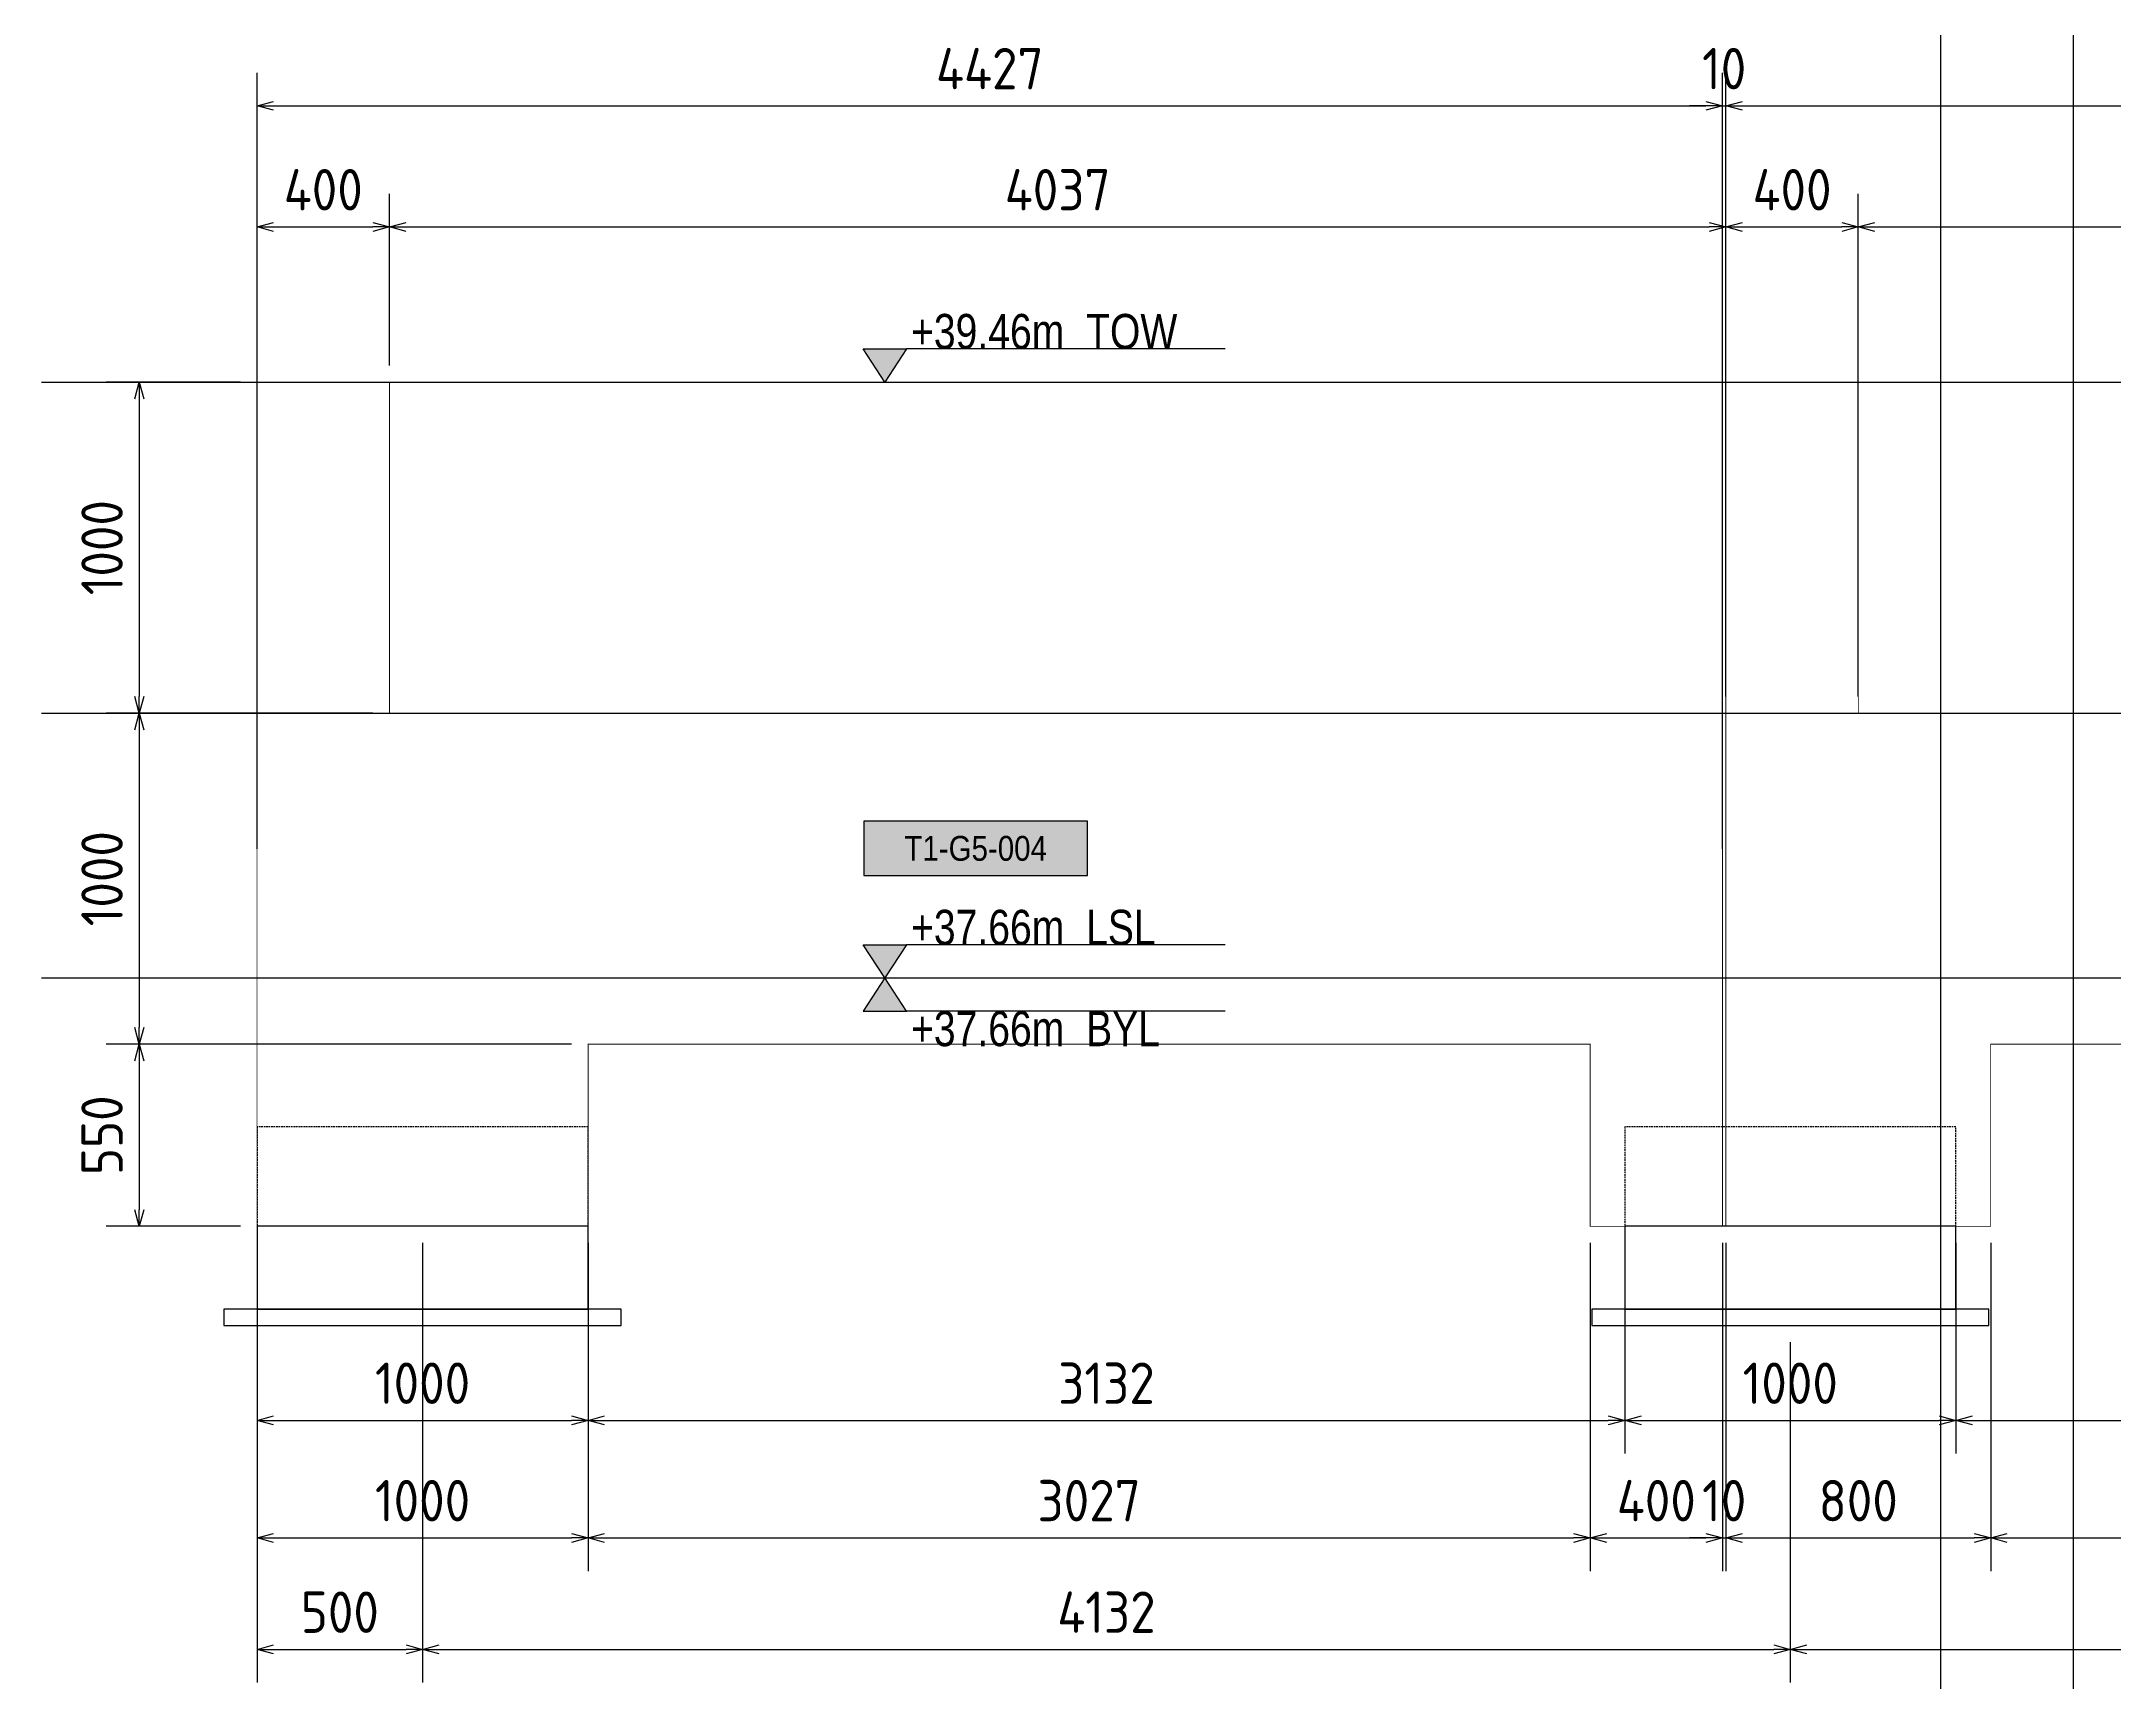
# Model space of a CAD drawing. Header units: centimetres. Extents: x -6122352 to 4157695, y -1694241 to 1947892.
# Drawn here: x 3301157 to 3307420, y 105240 to 110198 of the extents above; entities that cross this region are included whole.
import ezdxf
from ezdxf.enums import TextEntityAlignment as Align

# ---------------------------------------------------------------- set-up
doc = ezdxf.new("R2010")
doc.units = ezdxf.units.CM
doc.header["$MEASUREMENT"] = 0
doc.header["$PDMODE"] = 66
doc.header["$PDSIZE"] = 100
doc.linetypes.add('23585-XR-AR-END-SETTING OUT PLAN$0$HIDDEN', pattern=[0.375, 0.25, -0.125])
doc.linetypes.add('DASHED2', pattern=[0.375, 0.25, -0.125])
for name, color, linetype in [('@MI-TYPE-01', 30, 'Continuous'), ('JML-Dimension', 1, 'Continuous'), ('PANEL-TAGS', 7, 'Continuous'), ('SECTION', 130, 'Continuous')]:
    doc.layers.add(name, color=color, linetype=linetype)
doc.styles.add('PANELTAG_STYLE', font='arial.ttf')
doc.styles.add('Schueco-BEMSTIL', font='isocpeur.ttf', dxfattribs={"width": 0.9})
doc.styles.add('txt-Pisa-std', font='arial.ttf', dxfattribs={"width": 0.8})
doc.dimstyles.new('MI- JWC-TXT-2.5 MM', dxfattribs={"dimscale": 1.5, "dimtxt": 2.5, "dimasz": 1, "dimexe": 2, "dimexo": 1, "dimgap": 1, "dimtad": 1, "dimdec": 0, "dimdsep": 46, "dimtxsty": 'Schueco-BEMSTIL', "dimblk": 'OPEN30', "dimcen": 0, "dimdle": 2, "dimclrd": 140, "dimclre": 8, "dimclrt": 40, "dimadec": 0, "dimazin": 2, "dimtfac": 1, "dimtdec": 0, "dimtix": 1, "dimtmove": 2, "dimatfit": 3, "dimldrblk": 'OPEN', "dimfxl": 2, "dimlwd": -1, "dimlwe": -1, "dimarcsym": 0})

# ---------------------------------------------------------------- blocks, each defined once
blk = doc.blocks.new('_Open30')
at = {"color": 0, "linetype": 'ByBlock', "lineweight": -2}
for p, q in [((-1, 0.27), (0, 0)), ((0, 0), (-1, -0.27)), ((0, 0), (-1, 0))]:
    blk.add_line(p, q, dxfattribs=at)
blk = doc.blocks.new('*D3594')
at = {"layer": '@MI-TYPE-01', "color": 8, "transparency": 16777216}
for p, q in [((3301808.6, 107758.4), (3301808.6, 110103)), ((3306235.6, 107758.4), (3306235.6, 110103))]:
    blk.add_line(p, q, dxfattribs=at)
at = {"layer": '@MI-TYPE-01', "color": 140, "transparency": 16777216}
blk.add_line((3301858.6, 110003), (3306185.6, 110003), dxfattribs=at)
at = {"layer": 'Defpoints', "color": 0, "transparency": 16777216}
for p in [(3306235.6, 110003), (3301808.6, 107708.4), (3306235.6, 107708.4)]:
    blk.add_point(p, dxfattribs=at)
at = {"layer": '@MI-TYPE-01', "color": 140, "transparency": 16777216, "xscale": 50, "yscale": 50, "zscale": 50, "rotation": 180}
blk.add_blockref('_Open30', (3301808.6, 110003), dxfattribs=at)
at = {"layer": '@MI-TYPE-01', "color": 140, "transparency": 16777216, "xscale": 50, "yscale": 50, "zscale": 50}
blk.add_blockref('_Open30', (3306235.6, 110003), dxfattribs=at)
at = {"layer": '@MI-TYPE-01', "color": 40, "transparency": 16777216, "insert": (3304022.1, 110115.5), "char_height": 125, "attachment_point": 5, "style": 'Schueco-BEMSTIL'}
blk.add_mtext('4427', dxfattribs=at)
blk = doc.blocks.new('_Open')
at = {"color": 0, "linetype": 'ByBlock', "lineweight": -2}
for p, q in [((-1, 0.2), (0, 0)), ((-1, -0.2), (0, 0)), ((0, 0), (-1, 0))]:
    blk.add_line(p, q, dxfattribs=at)
blk = doc.blocks.new('*D3595')
at = {"layer": '@MI-TYPE-01', "color": 8, "transparency": 16777216}
for p, q in [((3306245.6, 109218.4), (3306245.6, 110103)), ((3310672.6, 106668.4), (3310672.6, 110103))]:
    blk.add_line(p, q, dxfattribs=at)
at = {"layer": '@MI-TYPE-01', "color": 140, "transparency": 16777216}
blk.add_line((3306295.6, 110003), (3310622.6, 110003), dxfattribs=at)
at = {"layer": 'Defpoints', "color": 0, "transparency": 16777216}
for p in [(3310672.6, 110003), (3306245.6, 109168.4), (3310672.6, 106618.4)]:
    blk.add_point(p, dxfattribs=at)
at = {"layer": '@MI-TYPE-01', "color": 140, "transparency": 16777216, "xscale": 50, "yscale": 50, "zscale": 50, "rotation": 180}
blk.add_blockref('_Open30', (3306245.6, 110003), dxfattribs=at)
at = {"layer": '@MI-TYPE-01', "color": 140, "transparency": 16777216, "xscale": 50, "yscale": 50, "zscale": 50}
blk.add_blockref('_Open30', (3310672.6, 110003), dxfattribs=at)
at = {"layer": '@MI-TYPE-01', "color": 40, "transparency": 16777216, "insert": (3308659.1, 110115.5), "char_height": 125, "attachment_point": 5, "style": 'Schueco-BEMSTIL'}
blk.add_mtext('4427', dxfattribs=at)
blk = doc.blocks.new('*D3598')
at = {"layer": '@MI-TYPE-01', "color": 8, "transparency": 16777216}
for p, q in [((3301808.6, 109218.4), (3301808.6, 109737.2)), ((3302208.6, 109218.4), (3302208.6, 109737.2))]:
    blk.add_line(p, q, dxfattribs=at)
at = {"layer": '@MI-TYPE-01', "color": 140, "transparency": 16777216}
blk.add_line((3301858.6, 109637.2), (3302158.6, 109637.2), dxfattribs=at)
at = {"layer": 'Defpoints', "color": 0, "transparency": 16777216}
for p in [(3302208.6, 109637.2), (3301808.6, 109168.4), (3302208.6, 109168.4)]:
    blk.add_point(p, dxfattribs=at)
at = {"layer": '@MI-TYPE-01', "color": 140, "transparency": 16777216, "xscale": 50, "yscale": 50, "zscale": 50, "rotation": 180}
blk.add_blockref('_Open30', (3301808.6, 109637.2), dxfattribs=at)
at = {"layer": '@MI-TYPE-01', "color": 140, "transparency": 16777216, "xscale": 50, "yscale": 50, "zscale": 50}
blk.add_blockref('_Open30', (3302208.6, 109637.2), dxfattribs=at)
at = {"layer": '@MI-TYPE-01', "color": 40, "transparency": 16777216, "insert": (3302008.6, 109749.7), "char_height": 125, "attachment_point": 5, "style": 'Schueco-BEMSTIL'}
blk.add_mtext('400', dxfattribs=at)
blk = doc.blocks.new('*D3599')
at = {"layer": '@MI-TYPE-01', "color": 8, "transparency": 16777216}
for p, q in [((3302208.6, 109218.4), (3302208.6, 109737.2)), ((3306245.6, 108218.4), (3306245.6, 109737.2))]:
    blk.add_line(p, q, dxfattribs=at)
at = {"layer": '@MI-TYPE-01', "color": 140, "transparency": 16777216}
blk.add_line((3302258.6, 109637.2), (3306195.6, 109637.2), dxfattribs=at)
at = {"layer": 'Defpoints', "color": 0, "transparency": 16777216}
for p in [(3306245.6, 109637.2), (3302208.6, 109168.4), (3306245.6, 108168.4)]:
    blk.add_point(p, dxfattribs=at)
at = {"layer": '@MI-TYPE-01', "color": 140, "transparency": 16777216, "xscale": 50, "yscale": 50, "zscale": 50, "rotation": 180}
blk.add_blockref('_Open30', (3302208.6, 109637.2), dxfattribs=at)
at = {"layer": '@MI-TYPE-01', "color": 140, "transparency": 16777216, "xscale": 50, "yscale": 50, "zscale": 50}
blk.add_blockref('_Open30', (3306245.6, 109637.2), dxfattribs=at)
at = {"layer": '@MI-TYPE-01', "color": 40, "transparency": 16777216, "insert": (3304227.1, 109749.7), "char_height": 125, "attachment_point": 5, "style": 'Schueco-BEMSTIL'}
blk.add_mtext('4037', dxfattribs=at)
blk = doc.blocks.new('*D3600')
at = {"layer": '@MI-TYPE-01', "color": 8, "transparency": 16777216}
for p, q in [((3306245.6, 109218.4), (3306245.6, 109737.2)), ((3306645.6, 108218.4), (3306645.6, 109737.2))]:
    blk.add_line(p, q, dxfattribs=at)
at = {"layer": '@MI-TYPE-01', "color": 140, "transparency": 16777216}
blk.add_line((3306295.6, 109637.2), (3306595.6, 109637.2), dxfattribs=at)
at = {"layer": 'Defpoints', "color": 0, "transparency": 16777216}
for p in [(3306645.6, 109637.2), (3306245.6, 109168.4), (3306645.6, 108168.4)]:
    blk.add_point(p, dxfattribs=at)
at = {"layer": '@MI-TYPE-01', "color": 140, "transparency": 16777216, "xscale": 50, "yscale": 50, "zscale": 50, "rotation": 180}
blk.add_blockref('_Open30', (3306245.6, 109637.2), dxfattribs=at)
at = {"layer": '@MI-TYPE-01', "color": 140, "transparency": 16777216, "xscale": 50, "yscale": 50, "zscale": 50}
blk.add_blockref('_Open30', (3306645.6, 109637.2), dxfattribs=at)
at = {"layer": '@MI-TYPE-01', "color": 40, "transparency": 16777216, "insert": (3306445.6, 109749.7), "char_height": 125, "attachment_point": 5, "style": 'Schueco-BEMSTIL'}
blk.add_mtext('400', dxfattribs=at)
blk = doc.blocks.new('*D3601')
at = {"layer": '@MI-TYPE-01', "color": 8, "transparency": 16777216}
for p, q in [((3306645.6, 108218.4), (3306645.6, 109737.2)), ((3310682.6, 108230.3), (3310682.6, 109737.2))]:
    blk.add_line(p, q, dxfattribs=at)
at = {"layer": '@MI-TYPE-01', "color": 140, "transparency": 16777216}
blk.add_line((3306695.6, 109637.2), (3310632.6, 109637.2), dxfattribs=at)
at = {"layer": 'Defpoints', "color": 0, "transparency": 16777216}
for p in [(3310682.6, 109637.2), (3306645.6, 108168.4), (3310682.6, 108180.3)]:
    blk.add_point(p, dxfattribs=at)
at = {"layer": '@MI-TYPE-01', "color": 140, "transparency": 16777216, "xscale": 50, "yscale": 50, "zscale": 50, "rotation": 180}
blk.add_blockref('_Open30', (3306645.6, 109637.2), dxfattribs=at)
at = {"layer": '@MI-TYPE-01', "color": 140, "transparency": 16777216, "xscale": 50, "yscale": 50, "zscale": 50}
blk.add_blockref('_Open30', (3310682.6, 109637.2), dxfattribs=at)
at = {"layer": '@MI-TYPE-01', "color": 40, "transparency": 16777216, "insert": (3308664.1, 109749.7), "char_height": 125, "attachment_point": 5, "style": 'Schueco-BEMSTIL'}
blk.add_mtext('4037', dxfattribs=at)
blk = doc.blocks.new('T1-FOOTING ELEVATION')
at = {"color": 9}
blk.add_lwpolyline([(-600, -250), (600, -250), (600, -300), (-600, -300)], close=True, dxfattribs=at)
at = {"layer": '@MI-TYPE-01', "color": 114, "linetype": '23585-XR-AR-END-SETTING OUT PLAN$0$HIDDEN', "ltscale": 20, "true_color": 0x139b48}
blk.add_lwpolyline([(-500, 0), (-500, 300), (500, 300), (500, 0)], dxfattribs=at)
at = {"layer": '@MI-TYPE-01', "color": 114, "true_color": 0x139b48}
blk.add_lwpolyline([(-500, 0), (500, 0), (500, -250), (-500, -250)], close=True, dxfattribs=at)
blk = doc.blocks.new('*D3608')
at = {"layer": '@MI-TYPE-01', "color": 8, "transparency": 16777216}
for p, q in [((3306235.6, 107758.4), (3306235.6, 110103)), ((3306245.6, 109710.1), (3306245.6, 110103))]:
    blk.add_line(p, q, dxfattribs=at)
at = {"layer": '@MI-TYPE-01', "color": 140, "transparency": 16777216}
for p, q in [((3306185.6, 110003), (3306135.6, 110003)), ((3306235.6, 110003), (3306245.6, 110003)), ((3306295.6, 110003), (3306345.6, 110003))]:
    blk.add_line(p, q, dxfattribs=at)
at = {"layer": 'Defpoints', "color": 0, "transparency": 16777216}
for p in [(3306245.6, 110003), (3306245.6, 109660.1), (3306235.6, 107708.4)]:
    blk.add_point(p, dxfattribs=at)
at = {"layer": '@MI-TYPE-01', "color": 140, "transparency": 16777216, "xscale": 50, "yscale": 50, "zscale": 50}
blk.add_blockref('_Open30', (3306235.6, 110003), dxfattribs=at)
at = {"layer": '@MI-TYPE-01', "color": 140, "transparency": 16777216, "xscale": 50, "yscale": 50, "zscale": 50, "rotation": 180}
blk.add_blockref('_Open30', (3306245.6, 110003), dxfattribs=at)
at = {"layer": '@MI-TYPE-01', "color": 40, "transparency": 16777216, "insert": (3306240.6, 110115.5), "char_height": 125, "attachment_point": 5, "style": 'Schueco-BEMSTIL'}
blk.add_mtext('10', dxfattribs=at)
blk = doc.blocks.new('*D3609')
at = {"layer": '@MI-TYPE-01', "color": 8, "transparency": 16777216}
for p, q in [((3301808.6, 106568.4), (3301808.6, 105577)), ((3302808.6, 106568.4), (3302808.6, 105577))]:
    blk.add_line(p, q, dxfattribs=at)
at = {"layer": '@MI-TYPE-01', "color": 140, "transparency": 16777216}
blk.add_line((3301858.6, 105677), (3302758.6, 105677), dxfattribs=at)
at = {"layer": 'Defpoints', "color": 0, "transparency": 16777216}
for p in [(3301808.6, 106618.4), (3302808.6, 106618.4), (3302808.6, 105677)]:
    blk.add_point(p, dxfattribs=at)
at = {"layer": '@MI-TYPE-01', "color": 140, "transparency": 16777216, "xscale": 50, "yscale": 50, "zscale": 50, "rotation": 180}
blk.add_blockref('_Open30', (3301808.6, 105677), dxfattribs=at)
at = {"layer": '@MI-TYPE-01', "color": 140, "transparency": 16777216, "xscale": 50, "yscale": 50, "zscale": 50}
blk.add_blockref('_Open30', (3302808.6, 105677), dxfattribs=at)
at = {"layer": '@MI-TYPE-01', "color": 40, "transparency": 16777216, "insert": (3302308.6, 105789.5), "char_height": 125, "attachment_point": 5, "style": 'Schueco-BEMSTIL'}
blk.add_mtext('1000', dxfattribs=at)
blk = doc.blocks.new('*D3610')
at = {"layer": '@MI-TYPE-01', "color": 8, "transparency": 16777216}
for p, q in [((3302808.6, 106568.4), (3302808.6, 105577)), ((3305835.6, 106568.4), (3305835.6, 105577))]:
    blk.add_line(p, q, dxfattribs=at)
at = {"layer": '@MI-TYPE-01', "color": 140, "transparency": 16777216}
blk.add_line((3302858.6, 105677), (3305785.6, 105677), dxfattribs=at)
at = {"layer": 'Defpoints', "color": 0, "transparency": 16777216}
for p in [(3302808.6, 106618.4), (3305835.6, 106618.4), (3305835.6, 105677)]:
    blk.add_point(p, dxfattribs=at)
at = {"layer": '@MI-TYPE-01', "color": 140, "transparency": 16777216, "xscale": 50, "yscale": 50, "zscale": 50, "rotation": 180}
blk.add_blockref('_Open30', (3302808.6, 105677), dxfattribs=at)
at = {"layer": '@MI-TYPE-01', "color": 140, "transparency": 16777216, "xscale": 50, "yscale": 50, "zscale": 50}
blk.add_blockref('_Open30', (3305835.6, 105677), dxfattribs=at)
at = {"layer": '@MI-TYPE-01', "color": 40, "transparency": 16777216, "insert": (3304322.1, 105789.5), "char_height": 125, "attachment_point": 5, "style": 'Schueco-BEMSTIL'}
blk.add_mtext('3027', dxfattribs=at)
blk = doc.blocks.new('*D3611')
at = {"layer": '@MI-TYPE-01', "color": 8, "transparency": 16777216}
for p, q in [((3305835.6, 106568.4), (3305835.6, 105577)), ((3306235.6, 106568.4), (3306235.6, 105577))]:
    blk.add_line(p, q, dxfattribs=at)
at = {"layer": '@MI-TYPE-01', "color": 140, "transparency": 16777216}
blk.add_line((3305885.6, 105677), (3306185.6, 105677), dxfattribs=at)
at = {"layer": 'Defpoints', "color": 0, "transparency": 16777216}
for p in [(3305835.6, 106618.4), (3306235.6, 106618.4), (3306235.6, 105677)]:
    blk.add_point(p, dxfattribs=at)
at = {"layer": '@MI-TYPE-01', "color": 140, "transparency": 16777216, "xscale": 50, "yscale": 50, "zscale": 50, "rotation": 180}
blk.add_blockref('_Open30', (3305835.6, 105677), dxfattribs=at)
at = {"layer": '@MI-TYPE-01', "color": 140, "transparency": 16777216, "xscale": 50, "yscale": 50, "zscale": 50}
blk.add_blockref('_Open30', (3306235.6, 105677), dxfattribs=at)
at = {"layer": '@MI-TYPE-01', "color": 40, "transparency": 16777216, "insert": (3306035.6, 105789.5), "char_height": 125, "attachment_point": 5, "style": 'Schueco-BEMSTIL'}
blk.add_mtext('400', dxfattribs=at)
blk = doc.blocks.new('*D3612')
at = {"layer": '@MI-TYPE-01', "color": 8, "transparency": 16777216}
for p, q in [((3306235.6, 106568.4), (3306235.6, 105577)), ((3306245.6, 106568.4), (3306245.6, 105577))]:
    blk.add_line(p, q, dxfattribs=at)
at = {"layer": '@MI-TYPE-01', "color": 140, "transparency": 16777216}
for p, q in [((3306185.6, 105677), (3306135.6, 105677)), ((3306235.6, 105677), (3306245.6, 105677)), ((3306295.6, 105677), (3306345.6, 105677))]:
    blk.add_line(p, q, dxfattribs=at)
at = {"layer": 'Defpoints', "color": 0, "transparency": 16777216}
for p in [(3306235.6, 106618.4), (3306245.6, 106618.4), (3306245.6, 105677)]:
    blk.add_point(p, dxfattribs=at)
at = {"layer": '@MI-TYPE-01', "color": 140, "transparency": 16777216, "xscale": 50, "yscale": 50, "zscale": 50}
blk.add_blockref('_Open30', (3306235.6, 105677), dxfattribs=at)
at = {"layer": '@MI-TYPE-01', "color": 140, "transparency": 16777216, "xscale": 50, "yscale": 50, "zscale": 50, "rotation": 180}
blk.add_blockref('_Open30', (3306245.6, 105677), dxfattribs=at)
at = {"layer": '@MI-TYPE-01', "color": 40, "transparency": 16777216, "insert": (3306240.6, 105789.5), "char_height": 125, "attachment_point": 5, "style": 'Schueco-BEMSTIL'}
blk.add_mtext('10', dxfattribs=at)
blk = doc.blocks.new('*D3613')
at = {"layer": '@MI-TYPE-01', "color": 8, "transparency": 16777216}
for p, q in [((3306245.6, 106568.4), (3306245.6, 105577)), ((3307045.6, 106568.4), (3307045.6, 105577))]:
    blk.add_line(p, q, dxfattribs=at)
at = {"layer": '@MI-TYPE-01', "color": 140, "transparency": 16777216}
blk.add_line((3306295.6, 105677), (3306995.6, 105677), dxfattribs=at)
at = {"layer": 'Defpoints', "color": 0, "transparency": 16777216}
for p in [(3306245.6, 106618.4), (3307045.6, 106618.4), (3307045.6, 105677)]:
    blk.add_point(p, dxfattribs=at)
at = {"layer": '@MI-TYPE-01', "color": 140, "transparency": 16777216, "xscale": 50, "yscale": 50, "zscale": 50, "rotation": 180}
blk.add_blockref('_Open30', (3306245.6, 105677), dxfattribs=at)
at = {"layer": '@MI-TYPE-01', "color": 140, "transparency": 16777216, "xscale": 50, "yscale": 50, "zscale": 50}
blk.add_blockref('_Open30', (3307045.6, 105677), dxfattribs=at)
at = {"layer": '@MI-TYPE-01', "color": 40, "transparency": 16777216, "insert": (3306645.6, 105789.5), "char_height": 125, "attachment_point": 5, "style": 'Schueco-BEMSTIL'}
blk.add_mtext('800', dxfattribs=at)
blk = doc.blocks.new('*D3614')
at = {"layer": '@MI-TYPE-01', "color": 8, "transparency": 16777216}
for p, q in [((3307045.6, 106568.4), (3307045.6, 105577)), ((3310272.6, 106568.4), (3310272.6, 105577))]:
    blk.add_line(p, q, dxfattribs=at)
at = {"layer": '@MI-TYPE-01', "color": 140, "transparency": 16777216}
blk.add_line((3307095.6, 105677), (3310222.6, 105677), dxfattribs=at)
at = {"layer": 'Defpoints', "color": 0, "transparency": 16777216}
for p in [(3307045.6, 106618.4), (3310272.6, 106618.4), (3310272.6, 105677)]:
    blk.add_point(p, dxfattribs=at)
at = {"layer": '@MI-TYPE-01', "color": 140, "transparency": 16777216, "xscale": 50, "yscale": 50, "zscale": 50, "rotation": 180}
blk.add_blockref('_Open30', (3307045.6, 105677), dxfattribs=at)
at = {"layer": '@MI-TYPE-01', "color": 140, "transparency": 16777216, "xscale": 50, "yscale": 50, "zscale": 50}
blk.add_blockref('_Open30', (3310272.6, 105677), dxfattribs=at)
at = {"layer": '@MI-TYPE-01', "color": 40, "transparency": 16777216, "insert": (3308659.1, 105789.5), "char_height": 125, "attachment_point": 5, "style": 'Schueco-BEMSTIL'}
blk.add_mtext('3227', dxfattribs=at)
blk = doc.blocks.new('*D3624')
at = {"layer": '@MI-TYPE-01', "color": 8, "transparency": 16777216}
for p, q in [((3301808.6, 106568.4), (3301808.6, 105931.8)), ((3302808.6, 106568.4), (3302808.6, 105931.8))]:
    blk.add_line(p, q, dxfattribs=at)
at = {"layer": '@MI-TYPE-01', "color": 140, "transparency": 16777216}
blk.add_line((3301858.6, 106031.8), (3302758.6, 106031.8), dxfattribs=at)
at = {"layer": 'Defpoints', "color": 0, "transparency": 16777216}
for p in [(3301808.6, 106618.4), (3302808.6, 106618.4), (3302808.6, 106031.8)]:
    blk.add_point(p, dxfattribs=at)
at = {"layer": '@MI-TYPE-01', "color": 140, "transparency": 16777216, "xscale": 50, "yscale": 50, "zscale": 50, "rotation": 180}
blk.add_blockref('_Open30', (3301808.6, 106031.8), dxfattribs=at)
at = {"layer": '@MI-TYPE-01', "color": 140, "transparency": 16777216, "xscale": 50, "yscale": 50, "zscale": 50}
blk.add_blockref('_Open30', (3302808.6, 106031.8), dxfattribs=at)
at = {"layer": '@MI-TYPE-01', "color": 40, "transparency": 16777216, "insert": (3302308.6, 106144.3), "char_height": 125, "attachment_point": 5, "style": 'Schueco-BEMSTIL'}
blk.add_mtext('1000', dxfattribs=at)
blk = doc.blocks.new('*D3625')
at = {"layer": '@MI-TYPE-01', "color": 8, "transparency": 16777216}
for p, q in [((3302808.6, 106568.4), (3302808.6, 105931.8)), ((3305940.3, 106568.4), (3305940.3, 105931.8))]:
    blk.add_line(p, q, dxfattribs=at)
at = {"layer": '@MI-TYPE-01', "color": 140, "transparency": 16777216}
blk.add_line((3302858.6, 106031.8), (3305890.3, 106031.8), dxfattribs=at)
at = {"layer": 'Defpoints', "color": 0, "transparency": 16777216}
for p in [(3302808.6, 106618.4), (3305940.3, 106618.4), (3305940.3, 106031.8)]:
    blk.add_point(p, dxfattribs=at)
at = {"layer": '@MI-TYPE-01', "color": 140, "transparency": 16777216, "xscale": 50, "yscale": 50, "zscale": 50, "rotation": 180}
blk.add_blockref('_Open30', (3302808.6, 106031.8), dxfattribs=at)
at = {"layer": '@MI-TYPE-01', "color": 140, "transparency": 16777216, "xscale": 50, "yscale": 50, "zscale": 50}
blk.add_blockref('_Open30', (3305940.3, 106031.8), dxfattribs=at)
at = {"layer": '@MI-TYPE-01', "color": 40, "transparency": 16777216, "insert": (3304374.5, 106144.3), "char_height": 125, "attachment_point": 5, "style": 'Schueco-BEMSTIL'}
blk.add_mtext('3132', dxfattribs=at)
blk = doc.blocks.new('*D3626')
at = {"layer": '@MI-TYPE-01', "color": 8, "transparency": 16777216}
for p, q in [((3305940.3, 106568.4), (3305940.3, 105931.8)), ((3306940.3, 106568.4), (3306940.3, 105931.8))]:
    blk.add_line(p, q, dxfattribs=at)
at = {"layer": '@MI-TYPE-01', "color": 140, "transparency": 16777216}
blk.add_line((3305990.3, 106031.8), (3306890.3, 106031.8), dxfattribs=at)
at = {"layer": 'Defpoints', "color": 0, "transparency": 16777216}
for p in [(3305940.3, 106618.4), (3306940.3, 106618.4), (3306940.3, 106031.8)]:
    blk.add_point(p, dxfattribs=at)
at = {"layer": '@MI-TYPE-01', "color": 140, "transparency": 16777216, "xscale": 50, "yscale": 50, "zscale": 50, "rotation": 180}
blk.add_blockref('_Open30', (3305940.3, 106031.8), dxfattribs=at)
at = {"layer": '@MI-TYPE-01', "color": 140, "transparency": 16777216, "xscale": 50, "yscale": 50, "zscale": 50}
blk.add_blockref('_Open30', (3306940.3, 106031.8), dxfattribs=at)
at = {"layer": '@MI-TYPE-01', "color": 40, "transparency": 16777216, "insert": (3306440.3, 106144.3), "char_height": 125, "attachment_point": 5, "style": 'Schueco-BEMSTIL'}
blk.add_mtext('1000', dxfattribs=at)
blk = doc.blocks.new('*D3627')
at = {"layer": '@MI-TYPE-01', "color": 8, "transparency": 16777216}
for p, q in [((3306940.3, 106568.4), (3306940.3, 105931.8)), ((3310377.3, 106568.4), (3310377.3, 105931.8))]:
    blk.add_line(p, q, dxfattribs=at)
at = {"layer": '@MI-TYPE-01', "color": 140, "transparency": 16777216}
blk.add_line((3306990.3, 106031.8), (3310327.3, 106031.8), dxfattribs=at)
at = {"layer": 'Defpoints', "color": 0, "transparency": 16777216}
for p in [(3306940.3, 106618.4), (3310377.3, 106618.4), (3310377.3, 106031.8)]:
    blk.add_point(p, dxfattribs=at)
at = {"layer": '@MI-TYPE-01', "color": 140, "transparency": 16777216, "xscale": 50, "yscale": 50, "zscale": 50, "rotation": 180}
blk.add_blockref('_Open30', (3306940.3, 106031.8), dxfattribs=at)
at = {"layer": '@MI-TYPE-01', "color": 140, "transparency": 16777216, "xscale": 50, "yscale": 50, "zscale": 50}
blk.add_blockref('_Open30', (3310377.3, 106031.8), dxfattribs=at)
at = {"layer": '@MI-TYPE-01', "color": 40, "transparency": 16777216, "insert": (3308658.8, 106144.3), "char_height": 125, "attachment_point": 5, "style": 'Schueco-BEMSTIL'}
blk.add_mtext('3437', dxfattribs=at)
blk = doc.blocks.new('*D3633')
at = {"layer": '@MI-TYPE-01', "color": 8, "transparency": 16777216}
for p, q in [((3301808.6, 106568.4), (3301808.6, 105240.1)), ((3302308.6, 106568.4), (3302308.6, 105240.1))]:
    blk.add_line(p, q, dxfattribs=at)
at = {"layer": '@MI-TYPE-01', "color": 140, "transparency": 16777216}
blk.add_line((3301858.6, 105340.1), (3302258.6, 105340.1), dxfattribs=at)
at = {"layer": 'Defpoints', "color": 0, "transparency": 16777216}
for p in [(3301808.6, 106618.4), (3302308.6, 106618.4), (3302308.6, 105340.1)]:
    blk.add_point(p, dxfattribs=at)
at = {"layer": '@MI-TYPE-01', "color": 140, "transparency": 16777216, "xscale": 50, "yscale": 50, "zscale": 50, "rotation": 180}
blk.add_blockref('_Open30', (3301808.6, 105340.1), dxfattribs=at)
at = {"layer": '@MI-TYPE-01', "color": 140, "transparency": 16777216, "xscale": 50, "yscale": 50, "zscale": 50}
blk.add_blockref('_Open30', (3302308.6, 105340.1), dxfattribs=at)
at = {"layer": '@MI-TYPE-01', "color": 40, "transparency": 16777216, "insert": (3302058.6, 105452.6), "char_height": 125, "attachment_point": 5, "style": 'Schueco-BEMSTIL'}
blk.add_mtext('500', dxfattribs=at)
blk = doc.blocks.new('*D3634')
at = {"layer": '@MI-TYPE-01', "color": 8, "transparency": 16777216}
for p, q in [((3302308.6, 106568.4), (3302308.6, 105240.1)), ((3306440.3, 106268.4), (3306440.3, 105240.1))]:
    blk.add_line(p, q, dxfattribs=at)
at = {"layer": '@MI-TYPE-01', "color": 140, "transparency": 16777216}
blk.add_line((3302358.6, 105340.1), (3306390.3, 105340.1), dxfattribs=at)
at = {"layer": 'Defpoints', "color": 0, "transparency": 16777216}
for p in [(3302308.6, 106618.4), (3306440.3, 106318.4), (3306440.3, 105340.1)]:
    blk.add_point(p, dxfattribs=at)
at = {"layer": '@MI-TYPE-01', "color": 140, "transparency": 16777216, "xscale": 50, "yscale": 50, "zscale": 50, "rotation": 180}
blk.add_blockref('_Open30', (3302308.6, 105340.1), dxfattribs=at)
at = {"layer": '@MI-TYPE-01', "color": 140, "transparency": 16777216, "xscale": 50, "yscale": 50, "zscale": 50}
blk.add_blockref('_Open30', (3306440.3, 105340.1), dxfattribs=at)
at = {"layer": '@MI-TYPE-01', "color": 40, "transparency": 16777216, "insert": (3304374.5, 105452.6), "char_height": 125, "attachment_point": 5, "style": 'Schueco-BEMSTIL'}
blk.add_mtext('4132', dxfattribs=at)
blk = doc.blocks.new('*D3635')
at = {"layer": '@MI-TYPE-01', "color": 8, "transparency": 16777216}
for p, q in [((3306440.3, 106268.4), (3306440.3, 105240.1)), ((3310877.3, 106268.4), (3310877.3, 105240.1))]:
    blk.add_line(p, q, dxfattribs=at)
at = {"layer": '@MI-TYPE-01', "color": 140, "transparency": 16777216}
blk.add_line((3306490.3, 105340.1), (3310827.3, 105340.1), dxfattribs=at)
at = {"layer": 'Defpoints', "color": 0, "transparency": 16777216}
for p in [(3306440.3, 106318.4), (3310877.3, 106318.4), (3310877.3, 105340.1)]:
    blk.add_point(p, dxfattribs=at)
at = {"layer": '@MI-TYPE-01', "color": 140, "transparency": 16777216, "xscale": 50, "yscale": 50, "zscale": 50, "rotation": 180}
blk.add_blockref('_Open30', (3306440.3, 105340.1), dxfattribs=at)
at = {"layer": '@MI-TYPE-01', "color": 140, "transparency": 16777216, "xscale": 50, "yscale": 50, "zscale": 50}
blk.add_blockref('_Open30', (3310877.3, 105340.1), dxfattribs=at)
at = {"layer": '@MI-TYPE-01', "color": 40, "transparency": 16777216, "insert": (3308658.8, 105452.6), "char_height": 125, "attachment_point": 5, "style": 'Schueco-BEMSTIL'}
blk.add_mtext('4437', dxfattribs=at)
blk = doc.blocks.new('*D3640')
at = {"layer": '@MI-TYPE-01', "color": 8, "transparency": 16777216}
for p, q in [((3301758.6, 109168.4), (3301352.8, 109168.4)), ((3302158.6, 108168.4), (3301352.8, 108168.4))]:
    blk.add_line(p, q, dxfattribs=at)
at = {"layer": '@MI-TYPE-01', "color": 140, "transparency": 16777216}
blk.add_line((3301452.8, 109118.4), (3301452.8, 108218.4), dxfattribs=at)
at = {"layer": 'Defpoints', "color": 0, "transparency": 16777216}
for p in [(3301808.6, 109168.4), (3301452.8, 108168.4), (3302208.6, 108168.4)]:
    blk.add_point(p, dxfattribs=at)
at = {"layer": '@MI-TYPE-01', "color": 140, "transparency": 16777216, "xscale": 50, "yscale": 50, "zscale": 50}
for p, rotation in [((3301452.8, 109168.4), 90), ((3301452.8, 108168.4), 270)]:
    blk.add_blockref('_Open30', p, dxfattribs=dict(at, rotation=rotation))
at = {"layer": '@MI-TYPE-01', "color": 40, "transparency": 16777216, "insert": (3301340.3, 108668.4), "char_height": 125, "attachment_point": 5, "rotation": 90, "style": 'Schueco-BEMSTIL'}
blk.add_mtext('1000', dxfattribs=at)
blk = doc.blocks.new('*D3641')
at = {"layer": '@MI-TYPE-01', "color": 8, "transparency": 16777216}
for p, q in [((3302158.6, 108168.4), (3301352.8, 108168.4)), ((3302758.6, 107168.4), (3301352.8, 107168.4))]:
    blk.add_line(p, q, dxfattribs=at)
at = {"layer": '@MI-TYPE-01', "color": 140, "transparency": 16777216}
blk.add_line((3301452.8, 108118.4), (3301452.8, 107218.4), dxfattribs=at)
at = {"layer": 'Defpoints', "color": 0, "transparency": 16777216}
for p in [(3302208.6, 108168.4), (3301452.8, 107168.4), (3302808.6, 107168.4)]:
    blk.add_point(p, dxfattribs=at)
at = {"layer": '@MI-TYPE-01', "color": 140, "transparency": 16777216, "xscale": 50, "yscale": 50, "zscale": 50}
for p, rotation in [((3301452.8, 108168.4), 90), ((3301452.8, 107168.4), 270)]:
    blk.add_blockref('_Open30', p, dxfattribs=dict(at, rotation=rotation))
at = {"layer": '@MI-TYPE-01', "color": 40, "transparency": 16777216, "insert": (3301340.3, 107668.4), "char_height": 125, "attachment_point": 5, "rotation": 90, "style": 'Schueco-BEMSTIL'}
blk.add_mtext('1000', dxfattribs=at)
blk = doc.blocks.new('*D3642')
at = {"layer": '@MI-TYPE-01', "color": 8, "transparency": 16777216}
for p, q in [((3302758.6, 107168.4), (3301352.8, 107168.4)), ((3301758.6, 106618.4), (3301352.8, 106618.4))]:
    blk.add_line(p, q, dxfattribs=at)
at = {"layer": '@MI-TYPE-01', "color": 140, "transparency": 16777216}
blk.add_line((3301452.8, 107118.4), (3301452.8, 106668.4), dxfattribs=at)
at = {"layer": 'Defpoints', "color": 0, "transparency": 16777216}
for p in [(3302808.6, 107168.4), (3301452.8, 106618.4), (3301808.6, 106618.4)]:
    blk.add_point(p, dxfattribs=at)
at = {"layer": '@MI-TYPE-01', "color": 140, "transparency": 16777216, "xscale": 50, "yscale": 50, "zscale": 50}
for p, rotation in [((3301452.8, 107168.4), 90), ((3301452.8, 106618.4), 270)]:
    blk.add_blockref('_Open30', p, dxfattribs=dict(at, rotation=rotation))
at = {"layer": '@MI-TYPE-01', "color": 40, "transparency": 16777216, "insert": (3301340.3, 106893.4), "char_height": 125, "attachment_point": 5, "rotation": 90, "style": 'Schueco-BEMSTIL'}
blk.add_mtext('550', dxfattribs=at)
blk = doc.blocks.new('PANELTAG')
at = {"layer": 'PANEL-TAGS', "color": 1}
blk.add_lwpolyline([(-13.5, -3.3), (13.5, -3.3), (13.5, 3.3), (-13.5, 3.3)], close=True, dxfattribs=at)
at = {"layer": 'PANEL-TAGS', "color": 40, "true_color": 0xffd700}
blk.add_solid([(-13.5, -3.3), (13.5, -3.3), (-13.5, 3.3), (13.5, 3.3)], dxfattribs=at)
at = {"layer": 'PANEL-TAGS', "color": 5, "style": 'PANELTAG_STYLE', "width": 0.85}
blk.add_attdef('TAGNO', text='', height=3, dxfattribs=at).set_placement((0, 0), align=Align.MIDDLE)
blk = doc.blocks.new('*U1106')
at = {"layer": 'JML-Dimension'}
h = blk.add_hatch(color=10, dxfattribs=at)
h.dxf.hatch_style = 1
h.paths.add_polyline_path([(0, 0), (-1.54, 2.37), (1.54, 2.37)])
blk.add_line((24.31, 2.37), (1.54, 2.37), dxfattribs=at)
blk.add_lwpolyline([(0, 0), (-1.54, 2.37), (1.54, 2.37), (0, 0)], dxfattribs=at)
at = {"color": 5, "style": 'txt-Pisa-std', "width": 0.8}
blk.add_attdef('+0.0', text='', height=2.5, dxfattribs=at).set_placement((1.87, 2.37), align=Align.BOTTOM_LEFT)

msp = doc.modelspace()

# ---------------------------------------------------------------- linework, layer by layer
at = {"color": 160, "linetype": 'DASHED2', "ltscale": 5}
for points in [[(3301157.27139, 109168.39467), (3319752.15184, 109168.39467)], [(3301157.27139, 108168.39467), (3325870.8031, 108168.39467)], [(3301157.27139, 107368.39467), (3325870.8031, 107368.39467)]]:
    msp.add_lwpolyline(points, dxfattribs=at)
at = {"layer": '@MI-TYPE-01', "color": 8}
for p in [(3306895.54795, 66904.0793), (3307295.54794, 66904.00839)]:
    msp.add_xline(p, (0, 1), dxfattribs=at)
at = {"layer": '@MI-TYPE-01', "const_width": 2.5}
for points in [[(3302808.62158, 106618.39467), (3301808.62158, 106618.39467), (3301808.62158, 108168.39467), (3301808.62158, 109168.39467), (3302208.62158, 109168.39467), (3302208.62158, 108168.39467), (3306235.62158, 108168.39467), (3306235.62158, 106618.39467), (3305835.62158, 106618.39467), (3305835.62158, 107168.39467), (3302808.62158, 107168.39467), (3302808.62158, 106618.39467), (3301808.62158, 106618.39467)], [(3306245.62158, 106618.39467), (3306245.62158, 108168.39467), (3306245.62158, 109168.39467), (3306645.62158, 109168.39467), (3306645.62158, 108168.39467), (3310672.62158, 108168.39467), (3310672.62158, 106618.39467), (3310272.62158, 106618.39467), (3310272.62158, 107168.39467), (3307045.62158, 107168.39467), (3307045.62158, 106618.39467), (3306245.62158, 106618.39467)]]:
    msp.add_lwpolyline(points, dxfattribs=at)

# ---------------------------------------------------------------- block references
at = {"layer": '@MI-TYPE-01', "color": 30, "xscale": -1}
for p in [(3302308.62158, 106618.39467), (3306440.28892, 106618.39467)]:
    msp.add_blockref('T1-FOOTING ELEVATION', p, dxfattribs=at)
at = {"layer": 'PANEL-TAGS'}
ref = msp.add_blockref('PANELTAG', (3303979.44833, 107760.05827), dxfattribs=dict(at, xscale=25, yscale=25, zscale=25))
ref.add_attrib('TAGNO', 'T1-G5-004', dxfattribs={"color": 5, "height": 75, "style": 'PANELTAG_STYLE', "width": 0.85}).set_placement((3303979.44833, 107760.05827), align=Align.MIDDLE_CENTER)
at = {"layer": 'SECTION', "color": 6}
ref = msp.add_blockref('*U1106', (3303704.92995, 109168.39467), dxfattribs=dict(at, xscale=42.30147098076819, yscale=42.30147098076819, zscale=42.30147098076819))
ref.add_attrib('+0.0', '+39.46m  TOW', (3303784.0586, 109268.65173), dxfattribs={"layer": 'JML-Dimension', "color": 5, "height": 105.7536775, "style": 'txt-Pisa-std', "width": 0.8})
ref = msp.add_blockref('*U1106', (3303704.92995, 107368.39467), dxfattribs=dict(at, xscale=42.30147098076819, yscale=42.30147098076819, zscale=42.30147098076819))
ref.add_attrib('+0.0', '+37.66m  LSL', (3303784.0586, 107468.65173), dxfattribs={"layer": 'JML-Dimension', "color": 5, "height": 105.7536775, "style": 'txt-Pisa-std', "width": 0.8})
ref = msp.add_blockref('*U1106', (3303704.92995, 107368.39467), dxfattribs=dict(at, xscale=-42.30147098076819, yscale=42.30147098076819, zscale=42.30147098076819, rotation=180))
ref.add_attrib('+0.0', '+37.66m  BYL', (3303784.0586, 107162.45606), dxfattribs={"layer": 'JML-Dimension', "color": 5, "height": 105.7536775, "style": 'txt-Pisa-std', "width": 0.8})

# ---------------------------------------------------------------- dimensions: what is measured, and where the dimension line sits
at = {"layer": '@MI-TYPE-01'}
for base, p1, p2, picture, middle in [((3306235.62158, 110003.0063), (3301808.62158, 107708.39127), (3306235.62158, 107708.39127), '*D3594', (3304022.12158, 110003.0063)), ((3306245.62158, 110003.0063), (3306235.62158, 107708.39127), (3306245.62158, 109660.1099), '*D3608', (3306240.62158, 110003.0063)), ((3310672.62158, 110003.0063), (3306245.62158, 109168.39467), (3310672.62158, 106618.39467), '*D3595', (3308659.12158, 110003.0063)), ((3306245.62158, 109637.19545), (3302208.62158, 109168.39467), (3306245.62158, 108168.39467), '*D3599', (3304227.12158, 109637.19545)), ((3306645.62158, 109637.19545), (3306245.62158, 109168.39467), (3306645.62158, 108168.39467), '*D3600', (3306445.62158, 109637.19545)), ((3310682.62158, 109637.19545), (3306645.62158, 108168.39467), (3310682.62158, 108180.31351), '*D3601', (3308664.12158, 109637.19545))]:
    dim = msp.add_linear_dim(base=base, p1=p1, p2=p2, dimstyle='MI- JWC-TXT-2.5 MM', dxfattribs=at)
    dim.commit()
    dim.dimension.update_dxf_attribs({"geometry": picture, "text_midpoint": middle, "dimtype": 160})
for base, p1, p2, picture, middle in [((3302208.62158, 109637.19545), (3301808.62158, 109168.39467), (3302208.62158, 109168.39467), '*D3598', (3302008.62158, 109749.69545)), ((3302808.62158, 105676.96327), (3301808.62158, 106618.39467), (3302808.62158, 106618.39467), '*D3609', (3302308.62158, 105789.46327)), ((3302808.62158, 106031.79853), (3301808.62158, 106618.39467), (3302808.62158, 106618.39467), '*D3624', (3302308.62158, 106144.29853)), ((3302308.62158, 105340.06815), (3301808.62158, 106618.39467), (3302308.62158, 106618.39467), '*D3633', (3302058.62158, 105452.56815)), ((3306440.28892, 105340.06815), (3302308.62158, 106618.39467), (3306440.28892, 106318.39467), '*D3634', (3304374.45525, 105452.56815)), ((3305835.62158, 105676.96327), (3302808.62158, 106618.39467), (3305835.62158, 106618.39467), '*D3610', (3304322.12158, 105789.46327)), ((3305940.28892, 106031.79853), (3302808.62158, 106618.39467), (3305940.28892, 106618.39467), '*D3625', (3304374.45525, 106144.29853)), ((3306235.62158, 105676.96327), (3305835.62158, 106618.39467), (3306235.62158, 106618.39467), '*D3611', (3306035.62158, 105789.46327)), ((3306940.28892, 106031.79853), (3305940.28892, 106618.39467), (3306940.28892, 106618.39467), '*D3626', (3306440.28892, 106144.29853)), ((3306245.62158, 105676.96327), (3306235.62158, 106618.39467), (3306245.62158, 106618.39467), '*D3612', (3306240.62158, 105789.46327)), ((3307045.62158, 105676.96327), (3306245.62158, 106618.39467), (3307045.62158, 106618.39467), '*D3613', (3306645.62158, 105789.46327)), ((3310377.28892, 106031.79853), (3306940.28892, 106618.39467), (3310377.28892, 106618.39467), '*D3627', (3308658.78892, 106144.29853)), ((3310272.62158, 105676.96327), (3307045.62158, 106618.39467), (3310272.62158, 106618.39467), '*D3614', (3308659.12158, 105789.46327)), ((3310877.28892, 105340.06815), (3306440.28892, 106318.39467), (3310877.28892, 106318.39467), '*D3635', (3308658.78892, 105452.56815))]:
    dim = msp.add_linear_dim(base=base, p1=p1, p2=p2, dimstyle='MI- JWC-TXT-2.5 MM', dxfattribs=at)
    dim.commit()
    dim.dimension.update_dxf_attribs({"geometry": picture, "text_midpoint": middle})
for base, p1, p2, picture, middle in [((3301452.7639, 108168.39467), (3301808.62158, 109168.39467), (3302208.62158, 108168.39467), '*D3640', (3301340.2639, 108668.39467)), ((3301452.7639, 107168.39467), (3302208.62158, 108168.39467), (3302808.62158, 107168.39467), '*D3641', (3301340.2639, 107668.39467)), ((3301452.7639, 106618.39467), (3302808.62158, 107168.39467), (3301808.62158, 106618.39467), '*D3642', (3301340.2639, 106893.39467))]:
    dim = msp.add_linear_dim(base=base, p1=p1, p2=p2, angle=90, dimstyle='MI- JWC-TXT-2.5 MM', dxfattribs=at)
    dim.commit()
    dim.dimension.update_dxf_attribs({"geometry": picture, "text_midpoint": middle})

doc.saveas('drawing.dxf')
